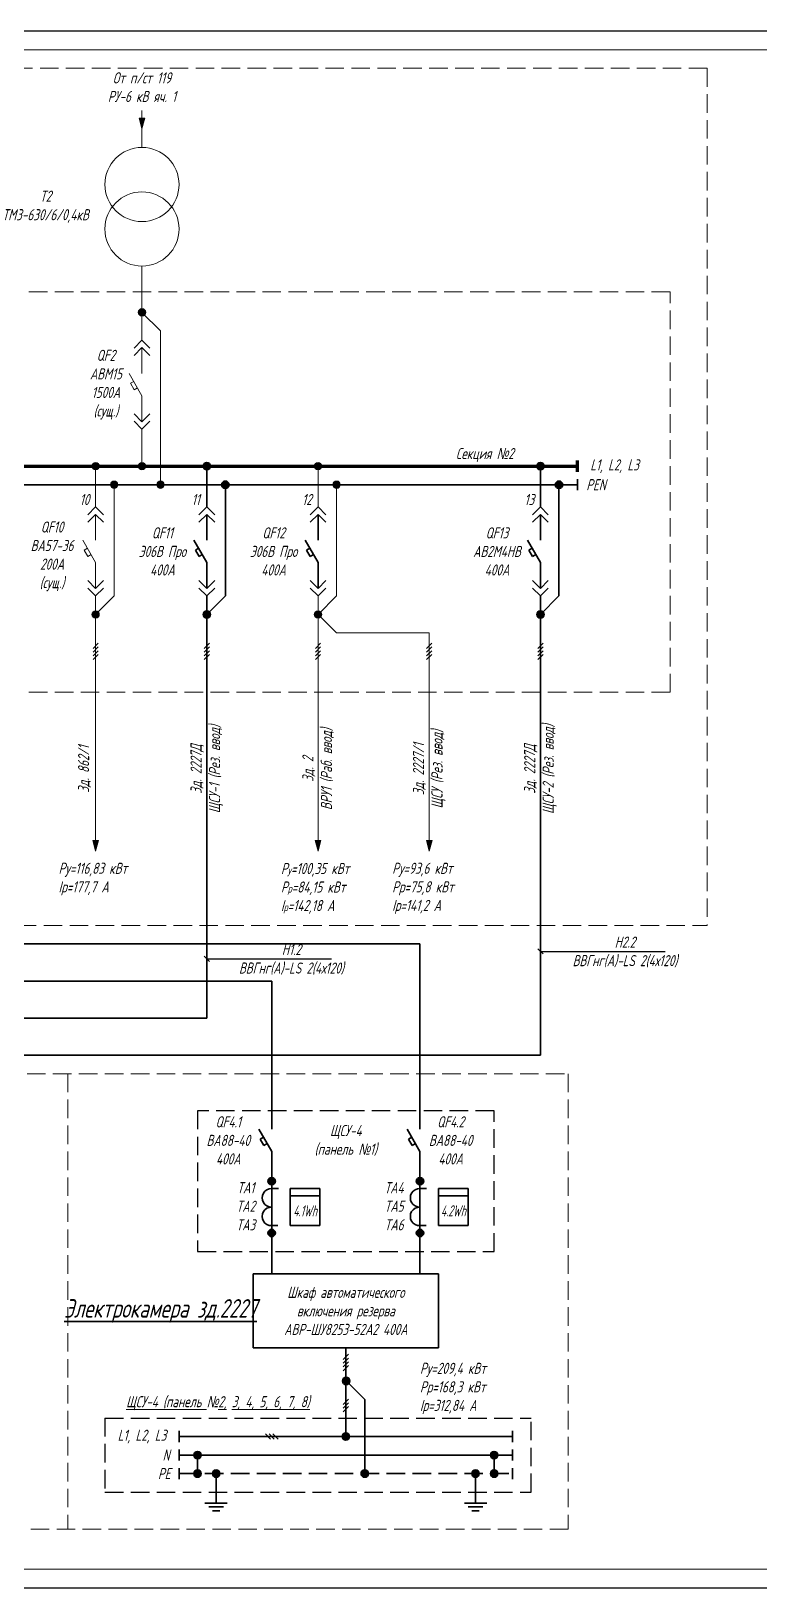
# Model space of a CAD drawing. Header units: millimetres. Extents: x -14296 to 10264, y -13087 to -5602.
# Drawn here: x -12515.1 to -12318.5, y -13086.7 to -12666.7 of the extents above; entities that cross this region are included whole.
import ezdxf
from ezdxf import colors
from ezdxf.entities.mleader import LeaderData, LeaderLine
from ezdxf.math import Vec2, Vec3

# ---------------------------------------------------------------- set-up
doc = ezdxf.new("R2010")
doc.units = ezdxf.units.MM
doc.linetypes.add('gost5', pattern=[7, 5, -2, 0])
for name, color, linetype, lineweight in [('КаБель силовой (Вновь)', 1, 'Continuous', 15), ('Линия выноска', 137, 'Continuous', 25), ('Рамка толстая', 7, 'Continuous', 15), ('Рамка тонкая', 5, 'Continuous', 25), ('Текст', 7, 'Continuous', 20), ('Элемент эл. схем', 7, 'Continuous', 35)]:
    doc.layers.add(name, color=color, linetype=linetype, lineweight=lineweight)
doc.styles.add('Simplex', font='simplex.shx', dxfattribs={"width": 0.7, "oblique": 15})

# ---------------------------------------------------------------- blocks, each defined once
blk = doc.blocks.new('A$C7B2D3637')
at = {"layer": 'Рамка толстая'}
for p, q in [((886, 415), (20, 415)), ((20, 5), (886, 5))]:
    blk.add_line(p, q, dxfattribs=at)
at = {"layer": 'Рамка тонкая'}
for p, q in [((891, 420), (0, 420)), ((0, 0), (891, 0))]:
    blk.add_line(p, q, dxfattribs=at)
blk = doc.blocks.new('_None')

msp = doc.modelspace()

# ---------------------------------------------------------------- hatches: boundary and pattern name
at = {"layer": 'Элемент эл. схем', "lineweight": 20}
for points in [[(-12484.43976, -12690.2176), (-12485.99268, -12690.2176), (-12485.21622, -12693.11538)], [(-12484.21622, -12742.61538, 1), (-12486.21622, -12742.61538, 1)], [(-12496.71622, -12784.11538, 1), (-12498.71622, -12784.11538, 1)], [(-12484.21622, -12784.11538, 1), (-12486.21622, -12784.11538, 1)], [(-12436.71622, -12784.11538, 1), (-12438.71622, -12784.11538, 1)], [(-12491.71622, -12789.11538, 1), (-12493.71622, -12789.11538, 1)], [(-12479.21622, -12789.11538, 1), (-12481.21622, -12789.11538, 1)], [(-12431.71622, -12789.11538, 1), (-12433.71622, -12789.11538, 1)], [(-12496.71622, -12824.11538, 1), (-12498.71622, -12824.11538, 1)], [(-12436.71622, -12824.11538, 1), (-12438.71622, -12824.11538, 1)], [(-12496.93976, -12885.11538), (-12498.49268, -12885.11538), (-12497.71622, -12888.01316)], [(-12436.93976, -12885.11538), (-12438.49268, -12885.11538), (-12437.71622, -12888.01316)], [(-12406.93976, -12885.11538), (-12408.49268, -12885.11538), (-12407.71622, -12888.01316)]]:
    msp.add_hatch(color=256, dxfattribs=at).paths.add_polyline_path(points)
at = {"layer": 'Элемент эл. схем'}
for points in [[(-12466.71622, -12784.11538, 1), (-12468.71622, -12784.11538, 1)], [(-12376.71622, -12784.11538, 1), (-12378.71622, -12784.11538, 1)], [(-12461.71622, -12789.11538, 1), (-12463.71622, -12789.11538, 1)], [(-12371.71622, -12789.11538, 1), (-12373.71622, -12789.11538, 1)], [(-12466.71622, -12824.11538, 1), (-12468.71622, -12824.11538, 1)], [(-12376.71622, -12824.11538, 1), (-12378.71622, -12824.11538, 1)], [(-12449.21622, -12977.01686, 1), (-12451.21622, -12977.01686, 1)], [(-12409.21622, -12977.01686, 1), (-12411.21622, -12977.01686, 1)], [(-12449.21622, -12991.00946, 1), (-12451.21622, -12991.00946, 1)], [(-12409.21622, -12991.00946, 1), (-12411.21622, -12991.00946, 1)], [(-12429.21622, -13045.91685, 1), (-12431.21622, -13045.91685, 1)], [(-12469.21622, -13050.91685, 1), (-12471.21622, -13050.91685, 1)], [(-12389.21622, -13050.91685, 1), (-12391.21622, -13050.91685, 1)], [(-12469.21622, -13055.91685, 1), (-12471.21622, -13055.91685, 1)], [(-12389.21622, -13055.91685, 1), (-12391.21622, -13055.91685, 1)]]:
    msp.add_hatch(color=256, dxfattribs=at).paths.add_polyline_path(points)
h = msp.add_hatch(color=256, dxfattribs=at)
h.paths.add_polyline_path([(-12430.12005, -13030.915), (-12431.12005, -13030.915, 0.414213562), (-12430.12005, -13031.915)], flags=17)
h.paths.add_polyline_path([(-12431.12005, -13030.915), (-12430.12005, -13030.915), (-12430.12005, -13031.915, 0.414213562), (-12429.12005, -13030.915, 1)])
h = msp.add_hatch(color=256, dxfattribs=at)
h.paths.add_polyline_path([(-12430.21622, -13045.91685), (-12431.21622, -13045.91685, 0.414213562), (-12430.21622, -13046.91685)], flags=17)
h.paths.add_polyline_path([(-12431.21622, -13045.91685), (-12430.21622, -13045.91685), (-12430.21622, -13046.91685, 0.414213562), (-12429.21622, -13045.91685, 1)])
h = msp.add_hatch(color=256, dxfattribs=at)
h.paths.add_polyline_path([(-12465.21622, -13055.91685), (-12466.21622, -13055.91685, 0.414213562), (-12465.21622, -13056.91685)], flags=17)
h.paths.add_polyline_path([(-12466.21622, -13055.91685), (-12465.21622, -13055.91685), (-12465.21622, -13056.91685, 0.414213562), (-12464.21622, -13055.91685, 1)])
h = msp.add_hatch(color=256, dxfattribs=at)
h.paths.add_polyline_path([(-12425.12005, -13055.91685), (-12426.12005, -13055.91685, 0.414213562), (-12425.12005, -13056.91685)], flags=17)
h.paths.add_polyline_path([(-12426.12005, -13055.91685), (-12425.12005, -13055.91685), (-12425.12005, -13056.91685, 0.414213562), (-12424.12005, -13055.91685, 1)])
h = msp.add_hatch(color=256, dxfattribs=at)
h.paths.add_polyline_path([(-12395.21622, -13055.91685), (-12396.21622, -13055.91685, 0.414213562), (-12395.21622, -13056.91685)], flags=17)
h.paths.add_polyline_path([(-12396.21622, -13055.91685), (-12395.21622, -13055.91685), (-12395.21622, -13056.91685, 0.414213562), (-12394.21622, -13055.91685, 1)])

# ---------------------------------------------------------------- linework, layer by layer
at = {"layer": 'КаБель силовой (Вновь)', "lineweight": 200}
for p, q in [((-12567.71622, -12784.11538), (-12367.71622, -12784.11538)), ((-12367.71622, -12785.61538), (-12367.71622, -12782.61538))]:
    msp.add_line(p, q, dxfattribs=at)
at = {"layer": 'Линия выноска'}
for p, q in [((-12378.42333, -12914.30605), (-12377.00911, -12915.72026)), ((-12468.42333, -12916.30605), (-12467.00911, -12917.72026))]:
    msp.add_line(p, q, dxfattribs=at)
at = {"layer": 'Рамка тонкая', "linetype": 'gost5', "lineweight": 15}
for p, q in [((-12332.71622, -12676.74065), (-12812.71622, -12676.74065)), ((-12332.71622, -12676.74065), (-12332.71622, -12908.01316)), ((-12342.71622, -12737.11538), (-12802.71622, -12737.11538)), ((-12342.71622, -12845.11538), (-12342.71622, -12737.11538)), ((-12802.71622, -12845.11538), (-12342.71622, -12845.11538)), ((-12812.71622, -12908.01316), (-12332.71622, -12908.01316)), ((-12775.21622, -12948.01316), (-12370.21622, -12948.01316)), ((-12505.21622, -12948.01316), (-12505.21622, -13070.91685)), ((-12370.21622, -12948.01316), (-12370.21622, -13070.91685)), ((-12370.21622, -13070.91685), (-12775.21622, -13070.91685))]:
    msp.add_line(p, q, dxfattribs=at)
at = {"layer": 'Рамка тонкая'}
for p, q in [((-12498.42333, -12833.30659), (-12497.00911, -12831.89238)), ((-12498.42333, -12834.30659), (-12497.00911, -12832.89238)), ((-12498.42333, -12835.30659), (-12497.00911, -12833.89238)), ((-12498.42333, -12836.30659), (-12497.00911, -12834.89238)), ((-12468.42333, -12833.30659), (-12467.00911, -12831.89238)), ((-12468.42333, -12834.30659), (-12467.00911, -12832.89238)), ((-12468.42333, -12835.30659), (-12467.00911, -12833.89238)), ((-12468.42333, -12836.30659), (-12467.00911, -12834.89238)), ((-12438.42333, -12833.30659), (-12437.00911, -12831.89238)), ((-12438.42333, -12834.30659), (-12437.00911, -12832.89238)), ((-12438.42333, -12835.30659), (-12437.00911, -12833.89238)), ((-12438.42333, -12836.30659), (-12437.00911, -12834.89238)), ((-12408.42333, -12833.30659), (-12407.00911, -12831.89238)), ((-12408.42333, -12834.30659), (-12407.00911, -12832.89238)), ((-12408.42333, -12835.30659), (-12407.00911, -12833.89238)), ((-12408.42333, -12836.30659), (-12407.00911, -12834.89238)), ((-12378.42333, -12833.30659), (-12377.00911, -12831.89238)), ((-12378.42333, -12834.30659), (-12377.00911, -12832.89238)), ((-12378.42333, -12835.30659), (-12377.00911, -12833.89238)), ((-12378.42333, -12836.30659), (-12377.00911, -12834.89238)), ((-12430.92333, -13025.1416), (-12429.50911, -13023.72739)), ((-12430.92333, -13026.1416), (-12429.50911, -13024.72739)), ((-12430.92333, -13027.1416), (-12429.50911, -13025.72739)), ((-12430.92333, -13028.1416), (-12429.50911, -13026.72739)), ((-12430.92333, -13037.22808), (-12429.50911, -13035.81387)), ((-12430.92333, -13038.22808), (-12429.50911, -13036.81387)), ((-12430.92333, -13039.22808), (-12429.50911, -13037.81387)), ((-12451.92333, -13045.20975), (-12450.50911, -13046.62396)), ((-12450.92333, -13045.20975), (-12449.50911, -13046.62396)), ((-12449.92333, -13045.20975), (-12448.50911, -13046.62396))]:
    msp.add_line(p, q, dxfattribs=at)
at = {"layer": 'Рамка тонкая', "linetype": 'gost5'}
for p, q in [((-12390.21622, -12958.01316), (-12470.21622, -12958.01316)), ((-12470.21622, -12958.01316), (-12470.21622, -12996.01316)), ((-12390.21622, -12996.01316), (-12390.21622, -12958.01316)), ((-12470.21622, -12996.01316), (-12390.21622, -12996.01316)), ((-12495.21622, -13040.91685), (-12380.21622, -13040.91685)), ((-12495.21622, -13040.91685), (-12495.21622, -13060.91685)), ((-12380.21622, -13060.91685), (-12380.21622, -13040.91685)), ((-12495.21622, -13060.91685), (-12380.21622, -13060.91685))]:
    msp.add_line(p, q, dxfattribs=at)
at = {"layer": 'Элемент эл. схем', "lineweight": 20}
for p, q in [((-12485.21622, -12698.11538), (-12485.21622, -12688.11538)), ((-12485.21622, -12693.11538), (-12485.99268, -12690.2176)), ((-12485.99268, -12690.2176), (-12484.43976, -12690.2176)), ((-12485.21622, -12693.11538), (-12484.43976, -12690.2176)), ((-12485.21622, -12730.11538), (-12485.21622, -12750.11538)), ((-12485.21622, -12742.61538), (-12480.21622, -12747.61538)), ((-12485.21622, -12750.11538), (-12487.33754, -12752.2367)), ((-12485.21622, -12750.11538), (-12483.0949, -12752.2367)), ((-12480.21622, -12789.11538), (-12480.21622, -12747.61538)), ((-12485.21622, -12752.11538), (-12487.33754, -12754.2367)), ((-12485.21622, -12752.11538), (-12483.0949, -12754.2367)), ((-12485.21622, -12752.11538), (-12485.21622, -12759.11538)), ((-12485.21622, -12765.11538), (-12488.68032, -12759.11538)), ((-12487.44827, -12761.24935), (-12488.3143, -12761.74935)), ((-12488.3143, -12761.74935), (-12487.3143, -12763.4814)), ((-12487.3143, -12763.4814), (-12486.44827, -12762.9814)), ((-12485.21622, -12765.11538), (-12485.21622, -12772.11538)), ((-12485.21622, -12772.11538), (-12487.33754, -12769.99406)), ((-12485.21622, -12774.11538), (-12487.33754, -12771.99406)), ((-12485.21622, -12772.11538), (-12483.0949, -12769.99406)), ((-12485.21622, -12774.11538), (-12483.0949, -12771.99406)), ((-12485.21622, -12774.11538), (-12485.21622, -12784.11538)), ((-12497.71622, -12795.11538), (-12497.71622, -12784.11538)), ((-12437.71622, -12795.11538), (-12437.71622, -12784.11538)), ((-12492.71622, -12789.11538), (-12492.71622, -12819.11538)), ((-12432.71622, -12789.11538), (-12432.71622, -12819.11538)), ((-12497.71622, -12795.11538), (-12499.83754, -12797.2367)), ((-12497.71622, -12797.11538), (-12499.83754, -12799.2367)), ((-12497.71622, -12795.11538), (-12495.5949, -12797.2367)), ((-12497.71622, -12797.11538), (-12495.5949, -12799.2367)), ((-12497.71622, -12797.11538), (-12497.71622, -12804.11538)), ((-12497.71622, -12810.11538), (-12501.18032, -12804.11538)), ((-12499.94827, -12806.24935), (-12500.8143, -12806.74935)), ((-12500.8143, -12806.74935), (-12499.8143, -12808.4814)), ((-12499.8143, -12808.4814), (-12498.94827, -12807.9814)), ((-12497.71622, -12810.11538), (-12497.71622, -12817.11538)), ((-12497.71622, -12817.11538), (-12499.83754, -12814.99406)), ((-12497.71622, -12819.11538), (-12499.83754, -12816.99406)), ((-12497.71622, -12817.11538), (-12495.5949, -12814.99406)), ((-12497.71622, -12819.11538), (-12495.5949, -12816.99406)), ((-12497.71622, -12819.11538), (-12497.71622, -12888.01316)), ((-12497.71622, -12824.11538), (-12492.71622, -12819.11538)), ((-12437.71622, -12819.11538), (-12437.71622, -12888.01316)), ((-12437.71622, -12824.11538), (-12432.71622, -12819.11538)), ((-12437.71622, -12824.11538), (-12432.71622, -12829.11538)), ((-12432.71622, -12829.11538), (-12407.71622, -12829.11538)), ((-12407.71622, -12829.11538), (-12407.71622, -12888.01316)), ((-12497.71622, -12888.01316), (-12498.49268, -12885.11538)), ((-12498.49268, -12885.11538), (-12496.93976, -12885.11538)), ((-12497.71622, -12888.01316), (-12496.93976, -12885.11538)), ((-12437.71622, -12888.01316), (-12438.49268, -12885.11538)), ((-12438.49268, -12885.11538), (-12436.93976, -12885.11538)), ((-12437.71622, -12888.01316), (-12436.93976, -12885.11538)), ((-12407.71622, -12888.01316), (-12408.49268, -12885.11538)), ((-12408.49268, -12885.11538), (-12406.93976, -12885.11538)), ((-12407.71622, -12888.01316), (-12406.93976, -12885.11538))]:
    msp.add_line(p, q, dxfattribs=at)
at = {"layer": 'Элемент эл. схем'}
for p, q in [((-12467.71622, -12795.11538), (-12467.71622, -12784.11538)), ((-12377.71622, -12795.11538), (-12377.71622, -12784.11538)), ((-12462.71622, -12789.11538), (-12462.71622, -12819.11538)), ((-12372.71622, -12789.11538), (-12372.71622, -12819.11538)), ((-12467.71622, -12795.11538), (-12469.83754, -12797.2367)), ((-12467.71622, -12797.11538), (-12469.83754, -12799.2367)), ((-12467.71622, -12795.11538), (-12465.5949, -12797.2367)), ((-12467.71622, -12797.11538), (-12465.5949, -12799.2367)), ((-12467.71622, -12797.11538), (-12467.71622, -12804.11538)), ((-12437.71622, -12795.11538), (-12439.83754, -12797.2367)), ((-12437.71622, -12797.11538), (-12439.83754, -12799.2367)), ((-12437.71622, -12795.11538), (-12435.5949, -12797.2367)), ((-12437.71622, -12797.11538), (-12435.5949, -12799.2367)), ((-12437.71622, -12797.11538), (-12437.71622, -12804.11538)), ((-12377.71622, -12795.11538), (-12379.83754, -12797.2367)), ((-12377.71622, -12797.11538), (-12379.83754, -12799.2367)), ((-12377.71622, -12795.11538), (-12375.5949, -12797.2367)), ((-12377.71622, -12797.11538), (-12375.5949, -12799.2367)), ((-12377.71622, -12797.11538), (-12377.71622, -12804.11538)), ((-12467.71622, -12810.11538), (-12471.18032, -12804.11538)), ((-12437.71622, -12810.11538), (-12441.18032, -12804.11538)), ((-12377.71622, -12810.11538), (-12381.18032, -12804.11538)), ((-12469.94827, -12806.24935), (-12470.8143, -12806.74935)), ((-12470.8143, -12806.74935), (-12469.8143, -12808.4814)), ((-12469.8143, -12808.4814), (-12468.94827, -12807.9814)), ((-12439.94827, -12806.24935), (-12440.8143, -12806.74935)), ((-12440.8143, -12806.74935), (-12439.8143, -12808.4814)), ((-12439.8143, -12808.4814), (-12438.94827, -12807.9814)), ((-12379.94827, -12806.24935), (-12380.8143, -12806.74935)), ((-12380.8143, -12806.74935), (-12379.8143, -12808.4814)), ((-12379.8143, -12808.4814), (-12378.94827, -12807.9814)), ((-12467.71622, -12810.11538), (-12467.71622, -12817.11538)), ((-12437.71622, -12810.11538), (-12437.71622, -12817.11538)), ((-12377.71622, -12810.11538), (-12377.71622, -12817.11538)), ((-12467.71622, -12817.11538), (-12469.83754, -12814.99406)), ((-12467.71622, -12819.11538), (-12469.83754, -12816.99406)), ((-12467.71622, -12817.11538), (-12465.5949, -12814.99406)), ((-12467.71622, -12819.11538), (-12465.5949, -12816.99406)), ((-12437.71622, -12817.11538), (-12439.83754, -12814.99406)), ((-12437.71622, -12819.11538), (-12439.83754, -12816.99406)), ((-12437.71622, -12817.11538), (-12435.5949, -12814.99406)), ((-12437.71622, -12819.11538), (-12435.5949, -12816.99406)), ((-12377.71622, -12817.11538), (-12379.83754, -12814.99406)), ((-12377.71622, -12819.11538), (-12379.83754, -12816.99406)), ((-12377.71622, -12817.11538), (-12375.5949, -12814.99406)), ((-12377.71622, -12819.11538), (-12375.5949, -12816.99406)), ((-12467.71622, -12819.11538), (-12467.71622, -12933.01316)), ((-12467.71622, -12824.11538), (-12462.71622, -12819.11538)), ((-12377.71622, -12824.11538), (-12372.71622, -12819.11538)), ((-12377.71622, -12943.01316), (-12377.71622, -12819.11538)), ((-12527.71622, -12913.01316), (-12410.21622, -12913.01316)), ((-12410.21622, -12963.01316), (-12410.21622, -12913.01316)), ((-12450.21622, -12923.01316), (-12707.71622, -12923.01316)), ((-12450.21622, -12963.01316), (-12450.21622, -12923.01316)), ((-12467.71622, -12933.01316), (-12575.21622, -12933.01316)), ((-12545.21622, -12943.01316), (-12377.71622, -12943.01316)), ((-12450.21622, -12969.01316), (-12453.68032, -12963.01316)), ((-12452.44827, -12965.14713), (-12453.3143, -12965.64713)), ((-12410.21622, -12969.01316), (-12413.68032, -12963.01316)), ((-12412.44827, -12965.14713), (-12413.3143, -12965.64713)), ((-12453.3143, -12965.64713), (-12452.3143, -12967.37918)), ((-12452.3143, -12967.37918), (-12451.44827, -12966.87918)), ((-12450.21622, -12969.01316), (-12450.21622, -13002.01316)), ((-12413.3143, -12965.64713), (-12412.3143, -12967.37918)), ((-12412.3143, -12967.37918), (-12411.44827, -12966.87918)), ((-12410.21622, -12969.01316), (-12410.21622, -13002.01316)), ((-12450.21622, -12979.01686), (-12448.42237, -12979.01686)), ((-12445.21622, -12979.01316), (-12437.21622, -12979.01316)), ((-12445.21622, -12989.01316), (-12445.21622, -12979.01316)), ((-12445.21622, -12981.01316), (-12437.21622, -12981.01316)), ((-12437.21622, -12979.01316), (-12437.21622, -12989.01316)), ((-12410.21622, -12979.01686), (-12408.42237, -12979.01686)), ((-12405.21622, -12979.01316), (-12397.21622, -12979.01316)), ((-12405.21622, -12989.01316), (-12405.21622, -12979.01316)), ((-12405.21622, -12981.01316), (-12397.21622, -12981.01316)), ((-12397.21622, -12979.01316), (-12397.21622, -12989.01316)), ((-12450.21622, -12989.00946), (-12448.57793, -12989.00946)), ((-12437.21622, -12989.01316), (-12445.21622, -12989.01316)), ((-12410.21622, -12989.00946), (-12408.57793, -12989.00946)), ((-12397.21622, -12989.01316), (-12405.21622, -12989.01316)), ((-12455.21622, -13002.01316), (-12405.21622, -13002.01316)), ((-12455.21622, -13022.01316), (-12455.21622, -13002.01316)), ((-12405.21622, -13002.01316), (-12405.21622, -13022.01316)), ((-12455.21622, -13022.01316), (-12405.21622, -13022.01316)), ((-12430.21622, -13022.01316), (-12430.21622, -13045.91685)), ((-12430.12005, -13030.915), (-12425.12005, -13035.915)), ((-12425.12005, -13055.91685), (-12425.12005, -13035.915)), ((-12475.21622, -13047.41685), (-12475.21622, -13044.41685)), ((-12385.21622, -13047.41685), (-12385.21622, -13044.41685)), ((-12475.21622, -13045.91685), (-12385.21622, -13045.91685)), ((-12475.21622, -13052.41685), (-12475.21622, -13049.41685)), ((-12475.21622, -13050.91685), (-12385.21622, -13050.91685)), ((-12470.21622, -13055.91685), (-12470.21622, -13050.91685)), ((-12390.21622, -13055.91685), (-12390.21622, -13050.91685)), ((-12385.21622, -13052.41685), (-12385.21622, -13049.41685)), ((-12475.21622, -13057.41685), (-12475.21622, -13054.41685)), ((-12465.21622, -13055.91685), (-12465.21622, -13063.91685)), ((-12395.21622, -13055.91685), (-12395.21622, -13063.91685)), ((-12385.21622, -13057.41685), (-12385.21622, -13054.41685)), ((-12468.21622, -13063.91685), (-12462.21622, -13063.91685)), ((-12467.21622, -13064.91685), (-12463.21622, -13064.91685)), ((-12466.21622, -13065.91685), (-12464.21622, -13065.91685)), ((-12398.21622, -13063.91685), (-12392.21622, -13063.91685)), ((-12397.21622, -13064.91685), (-12393.21622, -13064.91685)), ((-12396.21622, -13065.91685), (-12394.21622, -13065.91685))]:
    msp.add_line(p, q, dxfattribs=at)
at = {"layer": 'Элемент эл. схем', "color": 6}
for p, q in [((-12367.71622, -12790.61538), (-12367.71622, -12787.61538)), ((-12567.71622, -12789.11538), (-12367.71622, -12789.11538))]:
    msp.add_line(p, q, dxfattribs=at)
at = {"layer": 'Элемент эл. схем', "linetype": 'gost5'}
msp.add_line((-12475.21622, -13055.91685), (-12385.21622, -13055.91685), dxfattribs=at)
at = {"layer": 'Элемент эл. схем', "lineweight": 20}
for centre, radius in [((-12485.21622, -12708.11538), 10), ((-12485.21622, -12720.11538), 10), ((-12485.21622, -12742.61538), 1), ((-12497.71622, -12784.11538), 1), ((-12485.21622, -12784.11538), 1), ((-12437.71622, -12784.11538), 1), ((-12492.71622, -12789.11538), 1), ((-12480.21622, -12789.11538), 1), ((-12432.71622, -12789.11538), 1), ((-12497.71622, -12824.11538), 1), ((-12437.71622, -12824.11538), 1)]:
    msp.add_circle(centre, radius, dxfattribs=at)
at = {"layer": 'Элемент эл. схем'}
for centre in [(-12467.71622, -12784.11538), (-12377.71622, -12784.11538), (-12462.71622, -12789.11538), (-12372.71622, -12789.11538), (-12467.71622, -12824.11538), (-12377.71622, -12824.11538), (-12450.21622, -12977.01686), (-12410.21622, -12977.01686), (-12450.21622, -12991.00946), (-12410.21622, -12991.00946), (-12430.12005, -13030.915), (-12430.21622, -13045.91685), (-12430.21622, -13045.91685), (-12470.21622, -13050.91685), (-12390.21622, -13050.91685), (-12470.21622, -13055.91685), (-12465.21622, -13055.91685), (-12425.12005, -13055.91685), (-12395.21622, -13055.91685), (-12390.21622, -13055.91685)]:
    msp.add_circle(centre, 1, dxfattribs=at)
for centre in [(-12450.31239, -12981.51501), (-12410.31239, -12981.51501), (-12450.31239, -12986.51131), (-12410.31239, -12986.51131)]:
    msp.add_arc(centre, 2.5, 87.7953395, 272.2046605, dxfattribs=at)

# ---------------------------------------------------------------- block references
msp.add_blockref('A$C7B2D3637', (-12862.71621, -13086.74066))

# ---------------------------------------------------------------- texts
at = {"layer": 'Текст', "lineweight": 20, "char_height": 3, "style": 'Simplex'}
for s, insert, width, attachment_point in [('От п/ст 119\\PРУ-6 кВ яч. 1', (-12485.21622, -12681.85189), 57.5148642, 5), ('Т2\\PТМЗ-630/6/0,4кВ', (-12511.21622, -12714.11538), 8.4679755, 5), ('QF2\\PАВМ15\\P1500А\\P(сущ.)', (-12494.94827, -12762.11538), 8.4679755, 5), ('Секция {\\fArial|b0|i0|c204|p34;№}2', (-12392.71622, -12781.11538), 28.8889538, 5), ('L1, L2, L3', (-12357.71622, -12784.11538), 20.7085506, 5), ('PEN', (-12362.71622, -12789.11538), 8.4679755, 5), ('10', (-12500.71622, -12793.11538), 8.4679755, 5), ('11', (-12470.71622, -12793.11538), 8.4679755, 5), ('12', (-12440.71622, -12793.11538), 8.4679755, 5), ('13', (-12380.71622, -12793.11538), 8.4679755, 5), ('QF10\\PВА57-36\\P200А\\P(сущ.)', (-12509.48205, -12808.43952), 8.4679755, 5), ('Ру=116,83 кВт\\PIр=177,7 А', (-12507.71622, -12895.51316), 47.4024589, 4), ('Р{\\H0.71429x;у\\H1.4x;=100,35 кВт\\P\\H0.99999x;Р\\H0.71429x;р\\H1.4x;=84,15 кВт\\PI\\H0.71429x;р\\H1.4x;=142,18 А}', (-12447.71622, -12898.01316), 47.4024589, 4), ('Ру=93,6 кВт\\PРр=75,8 кВт\\PIр=141,2 А', (-12417.71622, -12898.01316), 47.4024589, 4), ('QF4.1\\PВА88-40\\P400А', (-12461.94827, -12966.01316), 8.4679755, 5), ('QF4.2\\PВА88-40\\P400А', (-12401.94827, -12966.01316), 8.4679755, 5), ('ЩСУ-4\\P(панель {\\fArial|b0|i0|c204|p34;№}1)', (-12430.21622, -12966.01316), 21.4842936, 5), ('ТА1\\PТА2\\PТА3', (-12457.21178, -12983.78234), 8.4679755, 5), ('ТА4\\PТА5\\PТА6', (-12417.21178, -12983.78234), 8.4679755, 5), ('{\\W0.6;4.1Wh}', (-12441.21622, -12985.01316), 8.4679755, 5), ('{\\W0.6;4.2Wh}', (-12401.21622, -12985.01316), 8.4679755, 5), ('Шкаф автоматического\\Pвключения резерва\\PАВР-ШУ8253-52А2 400А', (-12430.21622, -13012.01316), 50, 5), ('Ру=209,4 кВт\\PРр=168,3 кВт\\PIр=312,84 А', (-12410.21622, -13032.91685), 47.4024589, 4), ('{\\LЩСУ-4 (панель \\fArial|b0|i0|c204|p34;\\l№\\Fsimplex|c204;\\L2, 3, 4, 5, 6, 7, 8)}', (-12464.71622, -13036.91685), 65, 5), ('L1, L2, L3', (-12485.21622, -13045.91685), 20.7085506, 5), ('N', (-12478.71622, -13050.91685), 8.4679755, 5), ('PE', (-12479.21622, -13055.91685), 8.4679755, 5)]:
    msp.add_mtext(s, dxfattribs=dict(at, insert=insert, width=width, attachment_point=attachment_point))
at = {"layer": 'Текст', "color": 6, "lineweight": 20, "char_height": 3, "attachment_point": 5, "style": 'Simplex'}
for s, insert, width in [('QF11\\PЭ06В Про\\P400А', (-12479.71622, -12807.11538), 17.4949873), ('QF12\\PЭ06В Про\\P400А', (-12449.71622, -12807.11538), 17.4949873), ('QF13\\PАВ2М4НВ\\P400А', (-12389.44827, -12807.11538), 8.4679755)]:
    msp.add_mtext(s, dxfattribs=dict(at, insert=insert, width=width))
at = {"layer": 'Текст', "lineweight": 20, "char_height": 3, "width": 37.0100713, "attachment_point": 5, "rotation": 90, "style": 'Simplex'}
for s, insert in [('Зд. 2227Д\\PЩСУ-1 (Рез. ввод)', (-12467.71622, -12865.86047)), ('Зд. 2\\PВРУ1 (Раб. ввод)', (-12437.71622, -12865.86047)), ('Зд. 2227/1\\PЩСУ (Рез. ввод)', (-12407.71622, -12865.86047)), ('Зд. 2227Д\\PЩСУ-2 (Рез. ввод)', (-12377.71622, -12865.86047)), ('Зд. 862/1', (-12500.71622, -12865.86047))]:
    msp.add_mtext(s, dxfattribs=dict(at, insert=insert))
at = {"layer": 'Текст', "lineweight": 35, "insert": (-12480.21622, -13012.01316), "char_height": 5, "width": 51.8594834, "attachment_point": 5, "style": 'Simplex'}
msp.add_mtext('{\\LЭлектрокамера зд.2227}', dxfattribs=at)

# ---------------------------------------------------------------- leaders
at = {"layer": 'Линия выноска'}
ml = msp.add_multileader_mtext('Standard', dxfattribs=at)
ml.set_content('Н1.2\\PВВГнг(А)-LS 2(4х120)', color=2, style='Simplex')
ml.set_leader_properties()
ml.set_arrow_properties(name='NONE')
ml.build(insert=Vec2(0, 0))
ml.multileader.update_dxf_attribs({"text_left_attachment_type": 6, "text_right_attachment_type": 6, "dogleg_length": 0})
ctx = ml.context
ctx.base_point, ctx.char_height, ctx.plane_origin = Vec3(-12464.71622, -12917.01316), 3, Vec3(-12448.18889, -12915.19621)
ctx.left_attachment, ctx.right_attachment, ctx.text_align_type = 6, 6, 1
notes = []
notes.append((ctx, [(1, (1, 1, 0), (-12464.71622, -12917.01316), (1, 0), 0, [(3, [(-12467.71622, -12917.01316)], 0, [])])]))
ctx.mtext.insert, ctx.mtext.alignment, ctx.mtext.flow_direction = Vec3(-12444.90999, -12913.01316), 2, 5
ml = msp.add_multileader_mtext('Standard', dxfattribs=at)
ml.set_content('Н2.2\\PВВГнг(А)-LS 2(4х120)', color=2, style='Simplex')
ml.set_leader_properties()
ml.set_arrow_properties(name='NONE')
ml.build(insert=Vec2(0, 0))
ml.multileader.update_dxf_attribs({"text_left_attachment_type": 6, "text_right_attachment_type": 6, "dogleg_length": 0})
ctx = ml.context
ctx.base_point, ctx.char_height, ctx.plane_origin = Vec3(-12374.71622, -12915.01316), 3, Vec3(-12358.18889, -12913.19621)
ctx.left_attachment, ctx.right_attachment, ctx.text_align_type = 6, 6, 1
notes.append((ctx, [(1, (1, 1, 0), (-12374.71622, -12915.01316), (1, 0), 0, [(3, [(-12377.71622, -12915.01316)], 0, [])])]))
ctx.mtext.insert, ctx.mtext.alignment, ctx.mtext.flow_direction = Vec3(-12354.90999, -12911.01316), 2, 5
for ctx, leaders in notes:
    for number, flags, end, landing, length, lines in leaders:
        leader = LeaderData()
        leader.index, (leader.has_last_leader_line, leader.has_dogleg_vector, leader.attachment_direction) = number, flags
        leader.last_leader_point, leader.dogleg_vector, leader.dogleg_length = Vec3(end), Vec3(landing), length
        for number, points, colour, breaks in lines:
            line = LeaderLine()
            line.index, line.vertices, line.color, line.breaks = number, Vec3.list(points), colors.encode_raw_color(colour), breaks
            leader.lines.append(line)
        ctx.leaders.append(leader)

doc.saveas('drawing.dxf')
